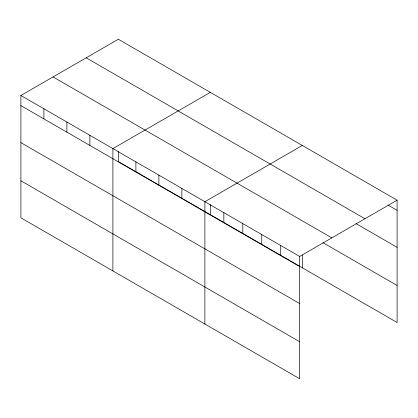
<?xml version="1.0" encoding="UTF-8"?>
<svg xmlns="http://www.w3.org/2000/svg" width="418" height="418" viewBox="0 0 418 418"><rect width="100%" height="100%" fill="white"/><g stroke="black" fill="none" stroke-linecap="round" stroke-linejoin="round"><path stroke-width="0.63" d="M20.9 95.492L299.669 256.443L299.669 378.755L20.9 217.809L20.9 95.492L118.331 39.245L397.1 200.191L397.1 322.508L118.331 161.557L118.331 151.347M210.322 92.357L112.897 148.604L112.897 270.921M302.318 145.469L204.888 201.716L204.888 324.034M299.669 256.443L397.1 200.191M388.181 205.154L397.1 210.306M86.176 57.804L364.951 218.755M355.843 223.515L397.1 247.331M53.049 76.933L331.824 237.879M322.947 242.67L397.1 285.478M20.9 105.613L299.669 266.559M20.9 142.637L299.669 303.583M20.9 180.785L299.669 341.731M302.318 255.017L302.318 267.786M280.713 245.497L280.713 255.612M261.757 234.55L261.757 244.671M242.801 223.609L242.801 233.725M223.844 212.663L223.844 222.778M210.322 204.459L210.322 214.674M181.887 188.44L181.887 198.555M158.892 175.163L158.892 185.279M135.892 161.886L135.892 172.002M89.896 135.327L89.896 145.443M66.896 122.051L66.896 132.166M43.9 108.774L43.9 118.89"/></g></svg>
